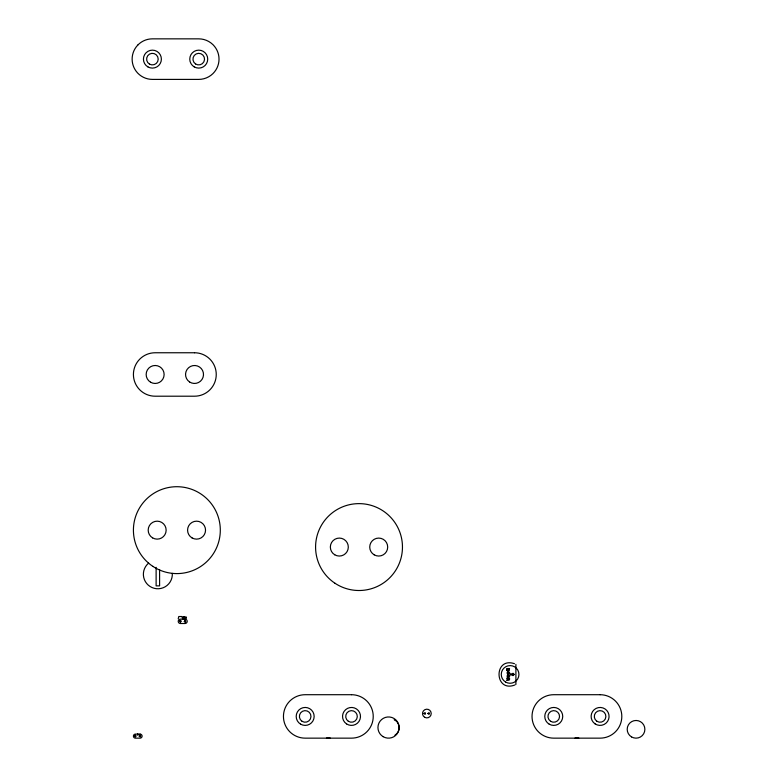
<?xml version="1.0" encoding="UTF-8"?>
<svg xmlns="http://www.w3.org/2000/svg" width="777" height="777" viewBox="0 0 777 777"><rect width="100%" height="100%" fill="white"/><g stroke="black" fill="none" stroke-linecap="round" stroke-linejoin="round"><path stroke-width="1.17" d="M399.125 727L398.931 729.642M184.46 621.415C185.402 619.434 186.208 623.067 184.528 621.619C184.246 618.307 187.558 623.844 184.149 621.503M184.809 618.045L184.8 617.394A1.059 1.059 0 0 0 183.158 616.909A1.059 1.059 0 0 0 183.178 618.599A1.059 1.059 0 0 0 184.8 618.123C183.149 620.221 182.546 615.481 184.751 617.297M514.928 684.964C494.221 693.035 493.453 656.516 514.481 663.704M326.427 738.033L330.254 738.033M575.009 738.033L578.836 738.033M506.905 670.366L508.993 670.833L509.537 668.541L506.711 668.541L506.905 670.366A1.69 1.69 0 0 1 506.711 669.589M515.899 664.403L515.899 684.459M182.537 618.764L181.964 616.52L178.797 616.52L178.215 618.764M159.596 569.658L159.596 585.868L156.119 585.868L156.119 567.336M137.937 734.1L137.937 734.964M137.587 734.1L137.587 734.964M172.309 573.377A14.481 14.481 0 0 1 152.107 587.577A14.481 14.481 0 0 1 148.621 563.131M397.503 722.561A8.829 8.829 0 0 1 394.959 735.188M394.153 719.725A8.829 8.829 0 0 1 394.638 719.988M395.114 720.269A8.829 8.829 0 0 1 395.571 720.59M396.008 720.93A8.829 8.829 0 0 1 396.416 721.309M396.804 721.697A8.829 8.829 0 0 1 397.173 722.124M179.817 621.309C181.323 623.173 180.866 619.24 179.817 621.309M185.033 617.676C187.16 620.638 186.606 614.617 185.033 617.676M134.547 736.062C136.363 739.18 136.684 733.051 134.547 736.062M139.18 736.062C141.288 739.053 140.996 733.051 139.18 736.062M427.942 713.48C429.817 716.559 429.982 710.508 427.942 713.48M179.506 621.27C181.323 624.329 181.672 618.385 179.506 621.212M424.009 713.471C426.049 716.501 425.913 710.421 424.009 713.471M509.11 679.166L508.517 679.69L508.343 678.739L509.11 679.166M509.615 672.911C506.419 678.039 506.342 667.812 509.615 672.911M509.615 676.243C506.419 681.371 506.342 671.143 509.615 676.243M509.158 672.921C506.925 676.262 506.915 669.589 509.158 672.921M509.158 676.252C506.925 679.584 506.915 672.921 509.158 676.252M509.537 679.215C509.45 681.468 507.362 678.787 506.711 680.361L507.915 679.098L506.711 678.234L509.537 678.234L509.537 679.215M509.09 669.502C508.644 672.542 504.827 667.754 509.09 669.046L509.09 669.502M137.82 45.037L137.578 45.299A20.27 20.27 0 0 0 137.578 72.951L137.82 73.203A20.27 20.27 0 0 0 152.409 79.4L198.747 79.4A20.27 20.27 0 0 0 212.83 73.708L213.083 73.456A20.27 20.27 0 0 0 213.083 44.784L212.83 44.542A20.27 20.27 0 0 0 198.747 38.85L152.409 38.85A20.27 20.27 0 0 0 137.82 45.037M514.228 674.436L513.005 675.66L513.005 675.009L510.101 675.009L510.101 673.853L513.005 673.853L513.005 673.203L514.228 674.436M194.532 352.758L155.138 352.758A21.717 21.717 0 0 0 133.421 374.475A21.717 21.717 0 0 0 155.138 396.202L194.532 396.202A21.717 21.717 0 0 0 216.249 374.475A21.717 21.717 0 0 0 194.532 352.758M185.033 619.162L180.4 619.162A2.176 2.176 0 0 0 178.224 621.338A2.176 2.176 0 0 0 180.4 623.513L185.033 623.513A2.176 2.176 0 0 0 187.208 621.338A2.176 2.176 0 0 0 185.033 619.162M351.515 694.706L305.176 694.706A21.717 21.717 0 0 0 283.45 716.433A21.717 21.717 0 0 0 305.176 738.15L351.515 738.15A21.717 21.717 0 0 0 373.232 716.433A21.717 21.717 0 0 0 351.515 694.706M600.097 694.706L553.748 694.706A21.717 21.717 0 0 0 532.031 716.433A21.717 21.717 0 0 0 553.748 738.15L600.097 738.15A21.717 21.717 0 0 0 621.814 716.433A21.717 21.717 0 0 0 600.097 694.706M140.083 734.1L135.441 734.1A2.02 2.02 0 0 0 133.421 736.13A2.02 2.02 0 0 0 135.441 738.15L140.083 738.15A2.02 2.02 0 0 0 142.104 736.12A2.02 2.02 0 0 0 140.074 734.11M194.26 66.9A8.974 8.974 0 0 0 207.721 59.12A8.974 8.974 0 0 0 194.26 51.35A8.974 8.974 0 0 0 194.26 66.9M195.542 63.947A5.789 5.789 0 0 0 204.526 59.489A5.789 5.789 0 0 0 196.173 53.934A5.789 5.789 0 0 0 195.542 63.947M147.921 66.9A8.974 8.974 0 0 0 161.383 59.12A8.974 8.974 0 0 0 147.921 51.35A8.974 8.974 0 0 0 147.921 66.9M149.514 64.141A5.789 5.789 0 0 0 158.197 59.12A5.789 5.789 0 0 0 149.514 54.108A5.789 5.789 0 0 0 149.514 64.141M631.536 736.917A8.829 8.829 0 0 0 644.871 729.409A8.829 8.829 0 0 0 631.701 721.619A8.829 8.829 0 0 0 631.536 736.917M549.184 724.154A8.974 8.974 0 0 0 562.733 716.52A8.974 8.974 0 0 0 549.349 708.605A8.974 8.974 0 0 0 549.184 724.154M595.124 723.902A8.974 8.974 0 0 0 609.051 716.996A8.974 8.974 0 0 0 596.105 708.391A8.974 8.974 0 0 0 595.124 723.902M550.631 721.309A5.789 5.789 0 0 0 559.537 716.685A5.789 5.789 0 0 0 551.087 711.285A5.789 5.789 0 0 0 550.631 721.309M596.891 721.26A5.789 5.789 0 0 0 605.875 716.782A5.789 5.789 0 0 0 597.513 711.246A5.789 5.789 0 0 0 596.891 721.26M150.573 382.206A8.974 8.974 0 0 0 164.122 374.572A8.974 8.974 0 0 0 150.728 366.657A8.974 8.974 0 0 0 150.573 382.206M189.559 381.954A8.974 8.974 0 0 0 203.487 375.038A8.974 8.974 0 0 0 190.54 366.433A8.974 8.974 0 0 0 189.559 381.954M152.816 566.336A43.444 43.444 0 0 0 220.221 532.876A43.444 43.444 0 0 0 157.546 491.239A43.444 43.444 0 0 0 152.816 566.336M152.593 537.878A8.974 8.974 0 0 0 166.142 530.244A8.974 8.974 0 0 0 152.758 522.329A8.974 8.974 0 0 0 152.593 537.878M192.065 537.927A8.974 8.974 0 0 0 205.536 530.147A8.974 8.974 0 0 0 192.065 522.377A8.974 8.974 0 0 0 192.065 537.927M505.604 682.041A8.829 8.829 0 0 0 518.939 674.523A8.829 8.829 0 0 0 505.769 666.734A8.829 8.829 0 0 0 505.604 682.041M334.984 583.255A43.444 43.444 0 0 0 402.379 549.795A43.444 43.444 0 0 0 339.704 508.158A43.444 43.444 0 0 0 334.984 583.255M334.761 554.797A8.974 8.974 0 0 0 348.31 547.163A8.974 8.974 0 0 0 334.916 539.248A8.974 8.974 0 0 0 334.761 554.797M374.223 554.846A8.974 8.974 0 0 0 387.694 547.076A8.974 8.974 0 0 0 374.223 539.296A8.974 8.974 0 0 0 374.223 554.846M424.698 717.297A4.341 4.341 0 0 0 431.216 713.529A4.341 4.341 0 0 0 424.698 709.77A4.341 4.341 0 0 0 424.698 717.297M383.148 736.674A10.596 10.596 0 0 0 399.145 727.66A10.596 10.596 0 0 0 383.343 718.317A10.596 10.596 0 0 0 383.148 736.674M300.602 724.154A8.974 8.974 0 0 0 314.151 716.52A8.974 8.974 0 0 0 300.767 708.605A8.974 8.974 0 0 0 300.602 724.154M346.542 723.902A8.974 8.974 0 0 0 360.47 716.996A8.974 8.974 0 0 0 347.523 708.391A8.974 8.974 0 0 0 346.542 723.902M302.059 721.309A5.789 5.789 0 0 0 310.965 716.685A5.789 5.789 0 0 0 302.506 711.285A5.789 5.789 0 0 0 302.059 721.309M348.31 721.26A5.789 5.789 0 0 0 357.294 716.782A5.789 5.789 0 0 0 348.931 711.246A5.789 5.789 0 0 0 348.31 721.26"/></g></svg>
